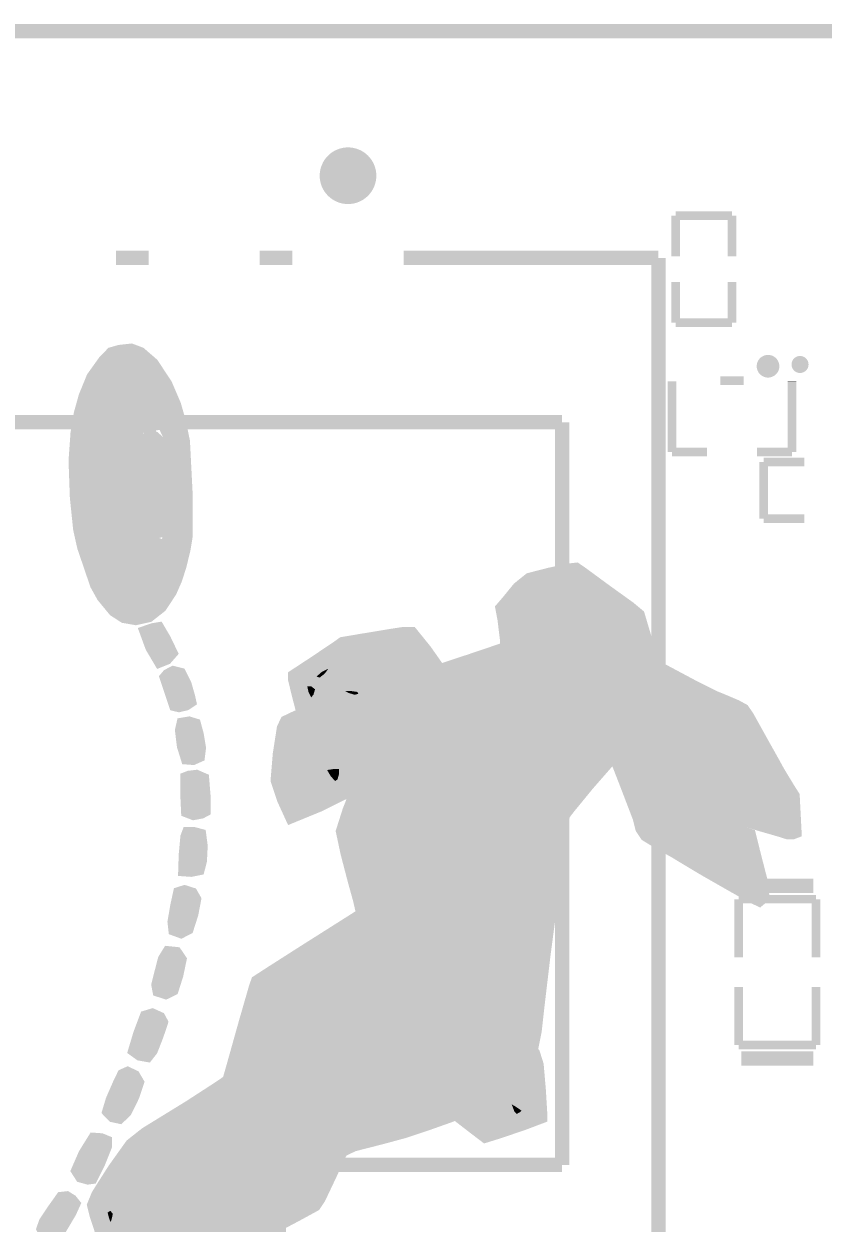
# Model space of a CAD drawing. Header units: millimetres. Extents: x -1.2 to 77.7, y -16.1 to 16.1.
# Drawn here: x 47 to 61.11, y -5.03 to 16.13 of the extents above; entities that cross this region are included whole.
import ezdxf

# ---------------------------------------------------------------- set-up
doc = ezdxf.new("R2010")
doc.units = ezdxf.units.MM
doc.header["$MEASUREMENT"] = 0
for name, color, linetype, true_color in [('Board-Outline-Layer', 7, 'Continuous', 0xff00ff), ('Bottom-Silkscreen-Layer', 7, 'Continuous', 0x66cc33), ('Document-Layer', 7, 'Continuous', 0xffffff), ('Top-Silkscreen-Layer', 7, 'Continuous', 0xffcc00)]:
    doc.layers.add(name, color=color, linetype=linetype, true_color=true_color)

msp = doc.modelspace()

# ---------------------------------------------------------------- hatches: boundary and pattern name
at = {"layer": 'Bottom-Silkscreen-Layer'}
for points in [[(49.848, 7.076), (49.812, 6.854), (49.739, 6.561), (49.668, 6.339), (49.573, 6.122), (49.401, 5.862), (49.193, 5.698), (48.972, 5.649), (48.773, 5.684), (48.604, 5.794), (48.403, 6.038), (48.288, 6.246), (48.195, 6.522), (48.065, 6.901), (47.994, 7.217), (47.936, 7.778), (47.913, 8.422), (47.947, 8.901), (48.004, 9.246), (48.089, 9.55), (48.225, 9.883), (48.429, 10.168), (48.558, 10.301), (48.691, 10.339), (48.89, 10.361), (49.043, 10.303), (49.257, 10.118), (49.493, 9.76), (49.646, 9.404), (49.73, 9.112), (49.803, 8.761), (49.849, 7.86)], [(49.506, 9.24), (49.368, 9.593), (49.167, 9.904), (48.991, 10.06), (48.826, 10.095), (48.649, 10.046), (48.502, 9.899), (48.387, 9.718), (48.279, 9.438), (48.193, 9.112), (48.134, 8.761), (48.101, 8.176), (48.135, 7.603), (48.192, 7.252), (48.266, 6.924), (48.375, 6.585), (48.462, 6.403), (48.49, 6.374), (48.532, 6.404), (48.573, 6.435), (48.487, 6.605), (48.357, 6.904), (48.278, 7.177), (48.213, 7.497), (48.183, 8.082), (48.215, 8.667), (48.276, 8.96), (48.347, 9.194), (48.469, 9.434), (48.613, 9.605), (48.755, 9.687), (48.887, 9.72), (49.022, 9.686), (49.208, 9.537), (49.432, 9.179), (49.565, 8.901), (49.566, 8.971)], [(49.292, 6.959), (49.112, 6.934), (48.941, 6.925), (48.802, 7), (48.677, 7.144), (48.575, 7.369), (48.501, 7.633), (48.476, 8.045), (48.521, 8.509), (48.634, 8.794), (48.795, 8.966), (48.887, 9.029), (49.081, 9.038), (49.274, 9.074), (49.193, 9.221), (49.045, 9.389), (48.918, 9.451), (48.774, 9.431), (48.618, 9.272), (48.489, 8.96), (48.395, 8.552), (48.358, 8.099), (48.395, 7.617), (48.491, 7.146), (48.615, 6.784), (48.758, 6.567), (48.89, 6.477), (49.01, 6.479), (49.15, 6.552), (49.296, 6.755), (49.368, 6.93)], [(48.912, 7.404), (48.841, 7.794), (48.809, 8.056), (48.84, 8.262), (48.912, 8.626), (48.939, 8.799), (48.868, 8.777), (48.771, 8.655), (48.706, 8.402), (48.695, 7.93), (48.753, 7.468), (48.854, 7.23), (48.964, 7.124), (49.029, 7.1), (48.996, 7.187)], [(49.483, 8.486), (49.434, 8.62), (49.379, 8.737), (49.288, 8.818), (49.226, 8.84), (49.179, 8.793), (49.086, 8.525), (49.042, 8.211), (49.044, 8.117), (49.073, 8.239), (49.143, 8.421), (49.234, 8.501), (49.327, 8.509), (49.416, 8.433), (49.498, 8.243), (49.533, 8.117), (49.52, 8.263)], [(49.496, 7.737), (49.425, 7.555), (49.327, 7.482), (49.231, 7.49), (49.149, 7.573), (49.074, 7.758), (49.044, 7.883), (49.042, 7.809), (49.065, 7.61), (49.137, 7.365), (49.228, 7.205), (49.341, 7.181), (49.411, 7.196), (49.459, 7.317), (49.517, 7.497), (49.528, 7.708), (49.53, 7.86)], [(49.583, 6.901), (49.475, 6.643), (49.291, 6.391), (49.09, 6.243), (48.922, 6.219), (48.786, 6.239), (48.692, 6.181), (48.652, 6.116), (48.688, 6.052), (48.817, 5.936), (48.989, 5.883), (49.142, 5.933), (49.281, 6.056), (49.426, 6.293), (49.553, 6.632), (49.61, 6.866), (49.621, 6.971)], [(60.563, 1.868), (60.484, 1.87), (60.373, 1.906), (60.064, 1.995), (59.779, 2.079), (59.733, 2.094), (59.752, 1.994), (59.869, 1.519), (60.012, 0.963), (60.032, 0.735), (59.977, 0.689), (59.843, 0.754), (59.504, 0.945), (58.999, 1.234), (58.501, 1.533), (58.172, 1.719), (57.995, 1.827), (57.918, 1.941), (57.869, 2.133), (57.656, 2.689), (57.467, 3.175), (57.427, 3.239), (57.304, 3.128), (56.953, 2.728), (56.611, 2.311), (56.513, 2.183), (56.486, 2.015), (56.437, 1.718), (56.367, 1.215), (56.285, 0.583), (56.17, -0.282), (56.062, -1.195), (56.014, -1.628), (55.965, -1.876), (55.939, -1.996), (55.986, -2.043), (56.048, -2.239), (56.086, -2.681), (56.109, -3.061), (56.11, -3.15), (56.057, -3.17), (55.816, -3.261), (55.388, -3.407), (55.147, -3.482), (54.953, -3.334), (54.693, -3.133), (54.628, -3.08), (54.506, -3.129), (54.078, -3.281), (53.702, -3.405), (53.303, -3.513), (52.813, -3.638), (52.608, -3.735), (52.563, -3.808), (52.401, -4.159), (52.203, -4.577), (52.12, -4.701), (51.811, -4.87), (51.309, -5.135), (50.936, -5.345), (50.678, -5.486), (50.202, -5.746), (49.697, -6.026), (49.244, -6.271), (48.91, -6.416), (48.822, -6.314), (48.711, -6.085), (48.638, -5.921), (48.604, -5.778), (48.588, -5.659), (48.709, -5.509), (48.808, -5.353), (48.652, -5.405), (48.486, -5.465), (48.422, -5.342), (48.357, -5.102), (48.284, -4.884), (48.241, -4.713), (48.311, -4.541), (48.382, -4.427), (48.604, -4.08), (48.904, -3.66), (49.157, -3.46), (49.451, -3.279), (49.932, -2.983), (50.46, -2.641), (50.624, -2.528), (50.698, -2.271), (50.918, -1.487), (51.097, -0.867), (51.13, -0.774), (51.371, -0.618), (51.952, -0.247), (52.469, 0.08), (52.818, 0.301), (52.99, 0.41), (52.979, 0.485), (52.932, 0.689), (52.844, 1.005), (52.713, 1.507), (52.633, 1.883), (52.75, 2.251), (52.916, 2.667), (52.958, 2.783), (52.838, 2.762), (52.726, 2.733), (52.685, 2.653), (52.645, 2.572), (52.205, 2.354), (51.727, 2.158), (51.595, 2.446), (51.48, 2.787), (51.518, 3.243), (51.589, 3.698), (51.641, 3.807), (51.811, 3.888), (51.94, 3.933), (51.937, 3.978), (51.861, 4.268), (51.788, 4.567), (51.788, 4.621), (52.122, 4.84), (52.545, 5.124), (52.633, 5.188), (52.968, 5.244), (53.444, 5.323), (53.683, 5.36), (53.839, 5.36), (54.077, 5.066), (54.301, 4.748), (54.345, 4.709), (54.423, 4.734), (54.888, 4.887), (55.405, 5.062), (55.534, 5.108), (55.529, 5.267), (55.486, 5.621), (55.45, 5.815), (55.545, 5.925), (55.74, 6.164), (55.935, 6.32), (56.286, 6.41), (56.642, 6.485), (56.741, 6.496), (56.85, 6.421), (57.257, 6.122), (57.677, 5.82), (57.835, 5.689), (57.972, 5.229), (58.074, 4.822), (58.237, 4.732), (58.778, 4.444), (59.171, 4.245), (59.333, 4.179), (59.562, 4.082), (59.687, 4.014), (59.768, 3.895), (60.014, 3.452), (60.22, 3.085), (60.305, 2.93), (60.479, 2.642), (60.568, 2.502), (60.584, 2.192), (60.6, 1.882)], [(56.456, 6.28), (56.278, 6.235), (56.093, 6.178), (56.161, 6.054), (56.27, 5.941), (56.38, 6.082), (56.461, 6.251)], [(57.303, 5.883), (56.959, 6.134), (56.717, 6.304), (56.665, 6.251), (56.536, 6.019), (56.459, 5.826), (56.922, 5.79), (57.396, 5.766), (57.425, 5.783)], [(56.015, 5.965), (55.923, 6.081), (55.828, 5.989), (55.756, 5.884), (55.809, 5.873), (55.975, 5.848), (56.086, 5.848)], [(55.963, 5.681), (55.751, 5.696), (55.663, 5.661), (55.69, 5.456), (55.727, 5.251), (55.821, 5.31), (55.995, 5.517), (56.086, 5.648)], [(57.649, 5.574), (57.184, 5.606), (56.523, 5.637), (56.309, 5.652), (56.194, 5.493), (55.988, 5.214), (55.898, 5.071), (56.033, 5.033), (56.35, 4.994), (56.703, 4.948), (57.143, 4.89), (57.552, 4.854), (57.69, 4.853), (57.678, 5.206)], [(49.503, 4.947), (49.404, 4.907), (49.265, 5.142), (49.173, 5.393), (49.28, 5.43), (49.364, 5.444), (49.472, 5.26), (49.58, 5.035)], [(53.267, 5.111), (52.947, 5.061), (52.825, 5.038), (52.929, 4.82), (53.033, 4.576), (53.047, 4.549), (53.108, 4.602), (53.275, 4.795), (53.483, 5.029), (53.57, 5.123), (53.519, 5.131)], [(52.758, 4.766), (52.668, 4.924), (52.571, 4.746), (52.5, 4.558), (52.69, 4.533), (52.869, 4.519), (52.852, 4.563)], [(53.622, 4.911), (53.362, 4.619), (53.147, 4.374), (53.16, 4.292), (53.293, 3.847), (53.431, 3.466), (53.499, 3.781), (53.597, 4.456), (53.654, 4.818), (53.665, 4.9), (53.667, 4.957)], [(54.052, 4.798), (53.891, 5.014), (53.86, 5.045), (53.821, 4.768), (53.761, 4.339), (53.714, 3.988), (53.681, 3.737), (53.691, 3.696), (53.897, 4.04), (54.133, 4.467), (54.182, 4.588)], [(49.849, 4.141), (49.734, 4.114), (49.68, 4.127), (49.603, 4.36), (49.525, 4.594), (49.553, 4.627), (49.64, 4.672), (49.744, 4.646), (49.834, 4.467), (49.895, 4.254), (49.911, 4.182)], [(52.259, 4.698), (52.164, 4.614), (52.22, 4.596), (52.308, 4.666), (52.361, 4.736), (52.368, 4.751)], [(56.175, 2.607), (56.109, 2.876), (56.016, 3.274), (55.924, 3.66), (55.815, 4.152), (55.695, 4.684), (55.639, 4.853), (55.378, 4.637), (54.571, 3.929), (53.837, 3.277), (53.667, 3.099), (53.99, 2.997), (54.489, 2.863), (54.829, 2.772), (55.452, 2.607), (56.004, 2.462), (56.166, 2.427), (56.235, 2.414), (56.222, 2.446)], [(55.192, 4.797), (54.697, 4.628), (54.353, 4.514), (54.269, 4.35), (54.059, 3.953), (53.881, 3.628), (53.836, 3.531), (54.137, 3.782), (54.583, 4.175), (54.912, 4.457), (55.223, 4.721), (55.351, 4.845)], [(57.09, 3.757), (56.485, 4.244), (55.975, 4.661), (55.851, 4.745), (55.943, 4.362), (56.062, 3.859), (56.242, 3.099), (56.405, 2.445), (56.496, 2.492), (56.941, 3.028), (57.307, 3.533)], [(57.507, 4.671), (56.861, 4.736), (56.266, 4.809), (56.08, 4.824), (56.356, 4.571), (56.895, 4.142), (57.257, 3.855), (57.404, 3.754), (57.451, 3.818), (57.506, 3.952), (57.585, 4.152), (57.68, 4.409), (57.723, 4.596), (57.719, 4.655)], [(58.39, 3.335), (58.192, 3.875), (58.099, 4.109), (58.016, 4.315), (57.953, 4.497), (57.922, 4.549), (57.837, 4.333), (57.751, 4.081), (57.662, 3.859), (57.589, 3.631), (57.713, 3.497), (58.17, 3.169), (58.516, 2.935), (58.529, 2.943)], [(52.075, 4.439), (52.001, 4.442), (52.023, 4.339), (52.07, 4.245), (52.111, 4.298), (52.138, 4.389)], [(52.454, 4.267), (52.336, 4.315), (52.28, 4.207), (52.239, 4.092), (52.404, 4.148), (52.563, 4.215)], [(52.762, 4.361), (52.669, 4.36), (52.727, 4.327), (52.835, 4.293), (52.9, 4.308), (52.886, 4.343)], [(59.921, 2.81), (59.468, 3.189), (58.881, 3.727), (58.359, 4.229), (58.2, 4.37), (58.28, 4.128), (58.482, 3.59), (58.686, 3.04), (58.796, 2.781), (59.08, 2.715), (59.667, 2.642), (60.073, 2.608), (60.15, 2.617)], [(59.967, 3.192), (59.709, 3.637), (59.565, 3.857), (59.398, 3.958), (58.851, 4.224), (58.406, 4.432), (58.448, 4.36), (58.822, 4.016), (59.421, 3.473), (59.891, 3.052), (60.109, 2.867), (60.152, 2.832), (60.135, 2.878)], [(52.741, 4.105), (52.536, 4.015), (52.264, 3.896), (52.189, 3.866), (52.2, 3.804), (52.246, 3.521), (52.29, 3.292), (52.383, 3.414), (52.469, 3.557), (52.514, 3.634), (52.635, 3.837), (52.73, 3.998), (52.751, 4.063)], [(53.011, 3.457), (52.961, 3.707), (52.922, 3.902), (52.804, 3.762), (52.658, 3.508), (52.53, 3.303), (52.444, 3.169), (52.559, 3.169), (52.853, 3.154), (53.033, 3.139), (53.033, 3.249)], [(50.069, 3.222), (49.979, 3.182), (49.889, 3.189), (49.825, 3.394), (49.792, 3.665), (49.815, 3.766), (49.911, 3.782), (50.002, 3.754), (50.046, 3.592), (50.086, 3.355)], [(52.048, 3.655), (52.016, 3.769), (51.919, 3.751), (51.835, 3.708), (51.951, 3.567), (52.068, 3.438), (52.068, 3.496)], [(53.242, 3.462), (53.172, 3.648), (53.186, 3.543), (53.213, 3.28), (53.227, 3.122), (53.283, 3.122), (53.34, 3.122), (53.326, 3.199)], [(51.93, 3.343), (51.754, 3.471), (51.719, 3.297), (51.68, 3.069), (51.664, 2.981), (51.767, 3.024), (51.981, 3.1), (52.093, 3.157)], [(52.457, 2.982), (52.351, 2.965), (52.413, 2.86), (52.491, 2.771), (52.535, 2.799), (52.563, 2.904), (52.563, 2.982)], [(58.717, 2.034), (58.318, 2.479), (57.934, 2.876), (57.673, 3.099), (57.732, 2.947), (57.941, 2.446), (58.106, 2.008), (58.175, 1.941), (58.832, 1.555), (59.434, 1.203), (59.229, 1.455)], [(59.64, 1.702), (59.505, 2.239), (59.234, 2.372), (58.816, 2.562), (58.45, 2.771), (58.08, 3.026), (57.93, 3.129), (58.177, 2.874), (58.988, 1.991), (59.661, 1.242), (59.773, 1.144)], [(50.122, 2.234), (49.995, 2.21), (49.899, 2.247), (49.885, 2.548), (49.885, 2.813), (49.922, 2.827), (50.039, 2.841), (50.143, 2.796), (50.167, 2.504), (50.167, 2.258)], [(51.993, 2.891), (51.805, 2.83), (51.67, 2.756), (51.729, 2.593), (51.799, 2.471), (51.928, 2.679), (52.046, 2.892)], [(52.227, 2.794), (52.194, 2.753), (52.11, 2.611), (52.05, 2.502), (52.214, 2.567), (52.37, 2.639), (52.308, 2.717)], [(53.294, 2.935), (53.203, 2.906), (53.091, 2.642), (52.913, 2.18), (52.821, 1.894), (52.94, 1.374), (53.067, 0.904), (53.088, 0.938), (53.15, 1.355), (53.278, 2.268), (53.359, 2.87), (53.361, 2.935)], [(55.839, 2.312), (55.334, 2.452), (54.853, 2.573), (54.618, 2.633), (54.09, 2.783), (53.594, 2.911), (53.529, 2.777), (53.445, 2.186), (53.364, 1.578), (53.281, 1.02), (53.22, 0.606), (53.461, 0.741), (54.078, 1.098), (54.853, 1.536), (55.358, 1.818), (55.777, 2.045), (56.059, 2.235)], [(60.073, 2.324), (59.886, 2.441), (59.627, 2.478), (59.468, 2.481), (59.652, 2.376), (59.984, 2.235), (60.155, 2.186), (60.169, 2.207)], [(56.289, 2.093), (56.001, 1.95), (55.699, 1.789), (55.417, 1.635), (54.853, 1.325), (54.465, 1.104), (54.277, 0.998), (53.843, 0.752), (53.386, 0.483), (53.257, 0.402), (53.644, 0.213), (54.955, -0.427), (55.898, -0.868), (55.932, -0.686), (55.969, -0.376), (56.038, 0.115), (56.132, 0.841), (56.206, 1.426), (56.263, 1.812), (56.295, 2.04)], [(50.103, 1.368), (50.068, 1.232), (49.946, 1.208), (49.85, 1.215), (49.858, 1.47), (49.887, 1.781), (49.907, 1.835), (49.986, 1.835), (50.092, 1.807), (50.116, 1.626)], [(49.952, 0.431), (49.872, 0.18), (49.77, 0.127), (49.674, 0.162), (49.66, 0.285), (49.708, 0.565), (49.755, 0.781), (49.834, 0.806), (49.95, 0.769), (50, 0.681)], [(52.862, 0.105), (52.592, -0.066), (51.922, -0.497), (51.404, -0.837), (51.361, -0.867), (51.738, -1.625), (52.125, -2.392), (52.159, -2.325), (52.258, -2.002), (52.446, -1.417), (52.704, -0.622), (52.893, -0.048), (52.937, 0.112), (52.939, 0.155)], [(54.634, -1.895), (54.24, -1.333), (53.725, -0.612), (53.284, 0.012), (53.155, 0.174), (53.012, -0.253), (52.734, -1.136), (52.488, -1.885), (52.351, -2.318), (52.292, -2.502), (52.274, -2.546), (52.366, -2.53), (52.645, -2.493), (53.185, -2.434), (53.808, -2.363), (54.277, -2.305), (54.63, -2.27), (54.812, -2.247), (54.841, -2.217)], [(55.569, -0.924), (54.653, -0.473), (53.772, -0.051), (53.517, 0.073), (53.458, 0.084), (53.556, -0.065), (54.096, -0.825), (54.767, -1.777), (55.017, -2.119), (55.049, -2.145), (55.187, -1.962), (55.424, -1.639), (55.663, -1.3), (55.799, -1.07)], [(49.687, -0.645), (49.607, -0.897), (49.5, -0.949), (49.392, -0.914), (49.375, -0.826), (49.426, -0.622), (49.488, -0.382), (49.557, -0.27), (49.674, -0.282), (49.742, -0.382)], [(51.246, -1.09), (51.224, -1.095), (51.081, -1.593), (50.882, -2.281), (50.838, -2.491), (51.219, -2.52), (51.794, -2.538), (51.999, -2.54), (51.634, -1.815)], [(49.388, -1.569), (49.317, -1.768), (49.237, -1.97), (49.169, -2.057), (49.052, -2.036), (48.969, -1.976), (49.055, -1.69), (49.164, -1.4), (49.264, -1.37), (49.379, -1.422), (49.414, -1.487)], [(55.831, -1.383), (55.691, -1.581), (55.418, -1.954), (55.273, -2.159), (55.337, -2.145), (55.574, -2.07), (55.756, -2.017), (55.778, -1.899), (55.822, -1.639), (55.848, -1.43)], [(55.563, -2.268), (55.353, -2.322), (55.195, -2.36), (55.264, -2.447), (55.371, -2.565), (55.409, -2.597), (55.429, -2.563), (55.532, -2.412), (55.616, -2.274)], [(55.878, -2.33), (55.861, -2.248), (55.713, -2.467), (55.585, -2.705), (55.737, -2.796), (55.899, -2.868), (55.911, -2.64)], [(48.914, -2.777), (48.781, -3.046), (48.678, -3.145), (48.579, -3.124), (48.51, -3.052), (48.567, -2.862), (48.687, -2.587), (48.763, -2.429), (48.828, -2.4), (48.931, -2.448), (48.99, -2.548)], [(54.741, -2.447), (54.477, -2.47), (53.855, -2.541), (53.232, -2.613), (52.986, -2.651), (52.927, -2.665), (53.009, -2.681), (53.514, -2.772), (54.125, -2.88), (54.424, -2.914), (54.535, -2.915), (54.638, -2.757), (54.778, -2.54), (54.816, -2.464)], [(55.152, -2.57), (55.039, -2.488), (54.928, -2.633), (54.853, -2.77), (55.052, -2.738), (55.24, -2.682)], [(51.253, -3.339), (50.887, -2.933), (50.704, -2.728), (50.495, -2.868), (50.275, -3.008), (50.081, -3.121), (49.635, -3.396), (49.373, -3.558), (49.447, -3.574), (50.478, -3.576), (51.435, -3.552)], [(51.923, -2.718), (51.39, -2.693), (50.91, -2.68), (50.956, -2.733), (51.177, -2.985), (51.482, -3.32), (51.613, -3.456), (51.705, -3.285), (51.886, -2.939), (51.976, -2.746)], [(52.372, -3.347), (52.248, -3.055), (52.148, -2.859), (51.916, -3.275), (51.703, -3.69), (51.628, -3.737), (51.553, -3.791), (51.723, -3.753), (52.034, -3.665), (52.281, -3.594), (52.418, -3.557), (52.432, -3.494)], [(53.397, -2.937), (52.715, -2.821), (52.472, -2.776), (52.327, -2.763), (52.413, -3.014), (52.569, -3.367), (52.62, -3.48), (52.691, -3.47), (53.103, -3.372), (53.573, -3.242), (53.866, -3.15), (54.066, -3.086), (54.031, -3.052)], [(55.018, -2.927), (54.819, -3.004), (54.927, -3.102), (55.075, -3.213), (55.116, -3.243), (55.187, -3.061), (55.239, -2.872)], [(55.654, -2.957), (55.609, -2.933), (55.627, -2.976), (55.657, -3.061), (55.697, -3.102), (55.753, -3.073), (55.782, -3.044), (55.74, -3.013)], [(55.453, -3.067), (55.408, -2.973), (55.348, -3.108), (55.287, -3.255), (55.352, -3.251), (55.458, -3.215), (55.498, -3.177)], [(48.306, -3.967), (48.182, -4.213), (48.131, -4.22), (48.019, -4.189), (47.961, -4.099), (48.084, -3.817), (48.244, -3.561), (48.356, -3.569), (48.429, -3.599), (48.429, -3.66)], [(50.232, -3.766), (49.161, -3.796), (49.084, -3.809), (49.099, -3.848), (49.196, -4.178), (49.327, -4.64), (49.402, -4.81), (49.51, -4.766), (49.979, -4.506), (50.578, -4.173), (51.007, -3.916), (51.224, -3.762)], [(52.346, -3.761), (52.105, -3.831), (51.776, -3.92), (51.494, -4.003), (51.371, -4.048), (51.57, -4.19), (51.889, -4.393), (52.019, -4.459), (52.084, -4.371), (52.234, -4.096), (52.377, -3.839), (52.42, -3.753)], [(48.725, -4.225), (48.651, -4.336), (48.541, -4.523), (48.495, -4.599), (48.55, -4.62), (48.629, -4.619), (48.691, -4.464), (48.732, -4.277)], [(49.058, -4.272), (48.991, -4.053), (48.946, -4.17), (48.885, -4.443), (48.852, -4.632), (48.852, -4.684), (48.998, -4.736), (49.173, -4.787), (49.154, -4.628)], [(51.461, -4.334), (51.105, -4.131), (50.898, -4.211), (50.59, -4.377), (50.367, -4.505), (50.172, -4.619), (50.031, -4.694), (49.967, -4.73), (49.92, -4.767), (50.038, -4.752), (50.32, -4.716), (50.754, -4.671), (51.294, -4.622), (51.664, -4.586), (51.764, -4.555)], [(47.799, -4.833), (47.635, -5.108), (47.487, -5.254), (47.394, -5.23), (47.348, -5.128), (47.386, -5.019), (47.529, -4.805), (47.674, -4.602), (47.748, -4.594), (47.824, -4.641), (47.864, -4.691)], [(48.523, -4.81), (48.476, -4.843), (48.502, -4.943), (48.528, -5.009), (48.547, -4.962), (48.568, -4.862)], [(50.932, -4.833), (49.981, -4.939), (49.455, -5.019), (49.485, -5.248), (49.587, -5.635), (49.655, -5.816), (49.845, -5.731), (50.414, -5.419), (51.071, -5.054), (51.441, -4.857), (51.552, -4.798), (51.466, -4.791)]]:
    msp.add_hatch(color=256, dxfattribs=at).paths.add_polyline_path(points)

# ---------------------------------------------------------------- linework, layer by layer
at = {"layer": 'Board-Outline-Layer', "const_width": 0.254}
msp.add_lwpolyline([(62, 15.999), (7, 16)], dxfattribs=at)
at = {"layer": 'Bottom-Silkscreen-Layer', "const_width": 0.254}
for points in [[(49.848, 7.076), (49.812, 6.854), (49.739, 6.561), (49.668, 6.339), (49.573, 6.122), (49.401, 5.862), (49.193, 5.698), (48.972, 5.649), (48.773, 5.684), (48.604, 5.794), (48.403, 6.038), (48.288, 6.246), (48.195, 6.522), (48.065, 6.901), (47.994, 7.217), (47.936, 7.778), (47.913, 8.422), (47.947, 8.901), (48.004, 9.246), (48.089, 9.55), (48.225, 9.883), (48.429, 10.168), (48.558, 10.301), (48.691, 10.339), (48.89, 10.361), (49.043, 10.303), (49.257, 10.118), (49.493, 9.76), (49.646, 9.404), (49.73, 9.112), (49.803, 8.761), (49.849, 7.86)], [(49.506, 9.24), (49.368, 9.593), (49.167, 9.904), (48.991, 10.06), (48.826, 10.095), (48.649, 10.046), (48.502, 9.899), (48.387, 9.718), (48.279, 9.438), (48.193, 9.112), (48.134, 8.761), (48.101, 8.176), (48.135, 7.603), (48.192, 7.252), (48.266, 6.924), (48.375, 6.585), (48.462, 6.403), (48.49, 6.374), (48.532, 6.404), (48.573, 6.435), (48.487, 6.605), (48.357, 6.904), (48.278, 7.177), (48.213, 7.497), (48.183, 8.082), (48.215, 8.667), (48.276, 8.96), (48.347, 9.194), (48.469, 9.434), (48.613, 9.605), (48.755, 9.687), (48.887, 9.72), (49.022, 9.686), (49.208, 9.537), (49.432, 9.179), (49.565, 8.901), (49.566, 8.971)], [(49.292, 6.959), (49.112, 6.934), (48.941, 6.925), (48.802, 7), (48.677, 7.144), (48.575, 7.369), (48.501, 7.633), (48.476, 8.045), (48.521, 8.509), (48.634, 8.794), (48.795, 8.966), (48.887, 9.029), (49.081, 9.038), (49.274, 9.074), (49.193, 9.221), (49.045, 9.389), (48.918, 9.451), (48.774, 9.431), (48.618, 9.272), (48.489, 8.96), (48.395, 8.552), (48.358, 8.099), (48.395, 7.617), (48.491, 7.146), (48.615, 6.784), (48.758, 6.567), (48.89, 6.477), (49.01, 6.479), (49.15, 6.552), (49.296, 6.755), (49.368, 6.93)], [(49.483, 8.486), (49.434, 8.62), (49.379, 8.737), (49.288, 8.818), (49.226, 8.84), (49.179, 8.793), (49.086, 8.525), (49.042, 8.211), (49.044, 8.117), (49.073, 8.239), (49.143, 8.421), (49.234, 8.501), (49.327, 8.509), (49.416, 8.433), (49.498, 8.243), (49.533, 8.117), (49.52, 8.263)], [(48.912, 7.404), (48.841, 7.794), (48.809, 8.056), (48.84, 8.262), (48.912, 8.626), (48.939, 8.799), (48.868, 8.777), (48.771, 8.655), (48.706, 8.402), (48.695, 7.93), (48.753, 7.468), (48.854, 7.23), (48.964, 7.124), (49.029, 7.1), (48.996, 7.187)], [(49.496, 7.737), (49.425, 7.555), (49.327, 7.482), (49.231, 7.49), (49.149, 7.573), (49.074, 7.758), (49.044, 7.883), (49.042, 7.809), (49.065, 7.61), (49.137, 7.365), (49.228, 7.205), (49.341, 7.181), (49.411, 7.196), (49.459, 7.317), (49.517, 7.497), (49.528, 7.708), (49.53, 7.86)], [(49.583, 6.901), (49.475, 6.643), (49.291, 6.391), (49.09, 6.243), (48.922, 6.219), (48.786, 6.239), (48.692, 6.181), (48.652, 6.116), (48.688, 6.052), (48.817, 5.936), (48.989, 5.883), (49.142, 5.933), (49.281, 6.056), (49.426, 6.293), (49.553, 6.632), (49.61, 6.866), (49.621, 6.971)], [(56.456, 6.28), (56.278, 6.235), (56.093, 6.178), (56.161, 6.054), (56.27, 5.941), (56.38, 6.082), (56.461, 6.251)], [(57.303, 5.883), (56.959, 6.134), (56.717, 6.304), (56.665, 6.251), (56.536, 6.019), (56.459, 5.826), (56.922, 5.79), (57.396, 5.766), (57.425, 5.783)], [(56.015, 5.965), (55.923, 6.081), (55.828, 5.989), (55.756, 5.884), (55.809, 5.873), (55.975, 5.848), (56.086, 5.848)], [(55.963, 5.681), (55.751, 5.696), (55.663, 5.661), (55.69, 5.456), (55.727, 5.251), (55.821, 5.31), (55.995, 5.517), (56.086, 5.648)], [(57.649, 5.574), (57.184, 5.606), (56.523, 5.637), (56.309, 5.652), (56.194, 5.493), (55.988, 5.214), (55.898, 5.071), (56.033, 5.033), (56.35, 4.994), (56.703, 4.948), (57.143, 4.89), (57.552, 4.854), (57.69, 4.853), (57.678, 5.206)], [(49.503, 4.947), (49.404, 4.907), (49.265, 5.142), (49.173, 5.393), (49.28, 5.43), (49.364, 5.444), (49.472, 5.26), (49.58, 5.035)], [(54.052, 4.798), (53.891, 5.014), (53.86, 5.045), (53.821, 4.768), (53.761, 4.339), (53.714, 3.988), (53.681, 3.737), (53.691, 3.696), (53.897, 4.04), (54.133, 4.467), (54.182, 4.588)], [(52.758, 4.766), (52.668, 4.924), (52.571, 4.746), (52.5, 4.558), (52.69, 4.533), (52.869, 4.519), (52.852, 4.563)], [(53.267, 5.111), (52.947, 5.061), (52.825, 5.038), (52.929, 4.82), (53.033, 4.576), (53.047, 4.549), (53.108, 4.602), (53.275, 4.795), (53.483, 5.029), (53.57, 5.123), (53.519, 5.131)], [(53.622, 4.911), (53.362, 4.619), (53.147, 4.374), (53.16, 4.292), (53.293, 3.847), (53.431, 3.466), (53.499, 3.781), (53.597, 4.456), (53.654, 4.818), (53.665, 4.9), (53.667, 4.957)], [(55.192, 4.797), (54.697, 4.628), (54.353, 4.514), (54.269, 4.35), (54.059, 3.953), (53.881, 3.628), (53.836, 3.531), (54.137, 3.782), (54.583, 4.175), (54.912, 4.457), (55.223, 4.721), (55.351, 4.845)], [(52.259, 4.698), (52.164, 4.614), (52.22, 4.596), (52.308, 4.666), (52.361, 4.736), (52.368, 4.751)], [(56.175, 2.607), (56.109, 2.876), (56.016, 3.274), (55.924, 3.66), (55.815, 4.152), (55.695, 4.684), (55.639, 4.853), (55.378, 4.637), (54.571, 3.929), (53.837, 3.277), (53.667, 3.099), (53.99, 2.997), (54.489, 2.863), (54.829, 2.772), (55.452, 2.607), (56.004, 2.462), (56.166, 2.427), (56.235, 2.414), (56.222, 2.446)], [(57.09, 3.757), (56.485, 4.244), (55.975, 4.661), (55.851, 4.745), (55.943, 4.362), (56.062, 3.859), (56.242, 3.099), (56.405, 2.445), (56.496, 2.492), (56.941, 3.028), (57.307, 3.533)], [(57.507, 4.671), (56.861, 4.736), (56.266, 4.809), (56.08, 4.824), (56.356, 4.571), (56.895, 4.142), (57.257, 3.855), (57.404, 3.754), (57.451, 3.818), (57.506, 3.952), (57.585, 4.152), (57.68, 4.409), (57.723, 4.596), (57.719, 4.655)], [(49.849, 4.141), (49.734, 4.114), (49.68, 4.127), (49.603, 4.36), (49.525, 4.594), (49.553, 4.627), (49.64, 4.672), (49.744, 4.646), (49.834, 4.467), (49.895, 4.254), (49.911, 4.182)], [(53.242, 3.462), (53.172, 3.648), (53.186, 3.543), (53.213, 3.28), (53.227, 3.122), (53.283, 3.122), (53.34, 3.122), (53.326, 3.199)], [(58.39, 3.335), (58.192, 3.875), (58.099, 4.109), (58.016, 4.315), (57.953, 4.497), (57.922, 4.549), (57.837, 4.333), (57.751, 4.081), (57.662, 3.859), (57.589, 3.631), (57.713, 3.497), (58.17, 3.169), (58.516, 2.935), (58.529, 2.943)], [(59.921, 2.81), (59.468, 3.189), (58.881, 3.727), (58.359, 4.229), (58.2, 4.37), (58.28, 4.128), (58.482, 3.59), (58.686, 3.04), (58.796, 2.781), (59.08, 2.715), (59.667, 2.642), (60.073, 2.608), (60.15, 2.617)], [(59.967, 3.192), (59.709, 3.637), (59.565, 3.857), (59.398, 3.958), (58.851, 4.224), (58.406, 4.432), (58.448, 4.36), (58.822, 4.016), (59.421, 3.473), (59.891, 3.052), (60.109, 2.867), (60.152, 2.832), (60.135, 2.878)], [(52.075, 4.439), (52.001, 4.442), (52.023, 4.339), (52.07, 4.245), (52.111, 4.298), (52.138, 4.389)], [(52.454, 4.267), (52.336, 4.315), (52.28, 4.207), (52.239, 4.092), (52.404, 4.148), (52.563, 4.215)], [(52.762, 4.361), (52.669, 4.36), (52.727, 4.327), (52.835, 4.293), (52.9, 4.308), (52.886, 4.343)], [(52.741, 4.105), (52.536, 4.015), (52.264, 3.896), (52.189, 3.866), (52.2, 3.804), (52.246, 3.521), (52.29, 3.292), (52.383, 3.414), (52.469, 3.557), (52.514, 3.634), (52.635, 3.837), (52.73, 3.998), (52.751, 4.063)], [(53.011, 3.457), (52.961, 3.707), (52.922, 3.902), (52.804, 3.762), (52.658, 3.508), (52.53, 3.303), (52.444, 3.169), (52.559, 3.169), (52.853, 3.154), (53.033, 3.139), (53.033, 3.249)], [(50.069, 3.222), (49.979, 3.182), (49.889, 3.189), (49.825, 3.394), (49.792, 3.665), (49.815, 3.766), (49.911, 3.782), (50.002, 3.754), (50.046, 3.592), (50.086, 3.355)], [(52.048, 3.655), (52.016, 3.769), (51.919, 3.751), (51.835, 3.708), (51.951, 3.567), (52.068, 3.438), (52.068, 3.496)], [(59.64, 1.702), (59.505, 2.239), (59.234, 2.372), (58.816, 2.562), (58.45, 2.771), (58.08, 3.026), (57.93, 3.129), (58.177, 2.874), (58.988, 1.991), (59.661, 1.242), (59.773, 1.144)], [(51.93, 3.343), (51.754, 3.471), (51.719, 3.297), (51.68, 3.069), (51.664, 2.981), (51.767, 3.024), (51.981, 3.1), (52.093, 3.157)], [(58.717, 2.034), (58.318, 2.479), (57.934, 2.876), (57.673, 3.099), (57.732, 2.947), (57.941, 2.446), (58.106, 2.008), (58.175, 1.941), (58.832, 1.555), (59.434, 1.203), (59.229, 1.455)], [(50.122, 2.234), (49.995, 2.21), (49.899, 2.247), (49.885, 2.548), (49.885, 2.813), (49.922, 2.827), (50.039, 2.841), (50.143, 2.796), (50.167, 2.504), (50.167, 2.258)], [(51.993, 2.891), (51.805, 2.83), (51.67, 2.756), (51.729, 2.593), (51.799, 2.471), (51.928, 2.679), (52.046, 2.892)], [(52.227, 2.794), (52.194, 2.753), (52.11, 2.611), (52.05, 2.502), (52.214, 2.567), (52.37, 2.639), (52.308, 2.717)], [(52.457, 2.982), (52.351, 2.965), (52.413, 2.86), (52.491, 2.771), (52.535, 2.799), (52.563, 2.904), (52.563, 2.982)], [(53.294, 2.935), (53.203, 2.906), (53.091, 2.642), (52.913, 2.18), (52.821, 1.894), (52.94, 1.374), (53.067, 0.904), (53.088, 0.938), (53.15, 1.355), (53.278, 2.268), (53.359, 2.87), (53.361, 2.935)], [(55.839, 2.312), (55.334, 2.452), (54.853, 2.573), (54.618, 2.633), (54.09, 2.783), (53.594, 2.911), (53.529, 2.777), (53.445, 2.186), (53.364, 1.578), (53.281, 1.02), (53.22, 0.606), (53.461, 0.741), (54.078, 1.098), (54.853, 1.536), (55.358, 1.818), (55.777, 2.045), (56.059, 2.235)], [(60.073, 2.324), (59.886, 2.441), (59.627, 2.478), (59.468, 2.481), (59.652, 2.376), (59.984, 2.235), (60.155, 2.186), (60.169, 2.207)], [(56.289, 2.093), (56.001, 1.95), (55.699, 1.789), (55.417, 1.635), (54.853, 1.325), (54.465, 1.104), (54.277, 0.998), (53.843, 0.752), (53.386, 0.483), (53.257, 0.402), (53.644, 0.213), (54.955, -0.427), (55.898, -0.868), (55.932, -0.686), (55.969, -0.376), (56.038, 0.115), (56.132, 0.841), (56.206, 1.426), (56.263, 1.812), (56.295, 2.04)], [(50.103, 1.368), (50.068, 1.232), (49.946, 1.208), (49.85, 1.215), (49.858, 1.47), (49.887, 1.781), (49.907, 1.835), (49.986, 1.835), (50.092, 1.807), (50.116, 1.626)], [(49.952, 0.431), (49.872, 0.18), (49.77, 0.127), (49.674, 0.162), (49.66, 0.285), (49.708, 0.565), (49.755, 0.781), (49.834, 0.806), (49.95, 0.769), (50, 0.681)], [(54.634, -1.895), (54.24, -1.333), (53.725, -0.612), (53.284, 0.012), (53.155, 0.174), (53.012, -0.253), (52.734, -1.136), (52.488, -1.885), (52.351, -2.318), (52.292, -2.502), (52.274, -2.546), (52.366, -2.53), (52.645, -2.493), (53.185, -2.434), (53.808, -2.363), (54.277, -2.305), (54.63, -2.27), (54.812, -2.247), (54.841, -2.217)], [(52.862, 0.105), (52.592, -0.066), (51.922, -0.497), (51.404, -0.837), (51.361, -0.867), (51.738, -1.625), (52.125, -2.392), (52.159, -2.325), (52.258, -2.002), (52.446, -1.417), (52.704, -0.622), (52.893, -0.048), (52.937, 0.112), (52.939, 0.155)], [(55.569, -0.924), (54.653, -0.473), (53.772, -0.051), (53.517, 0.073), (53.458, 0.084), (53.556, -0.065), (54.096, -0.825), (54.767, -1.777), (55.017, -2.119), (55.049, -2.145), (55.187, -1.962), (55.424, -1.639), (55.663, -1.3), (55.799, -1.07)], [(49.687, -0.645), (49.607, -0.897), (49.5, -0.949), (49.392, -0.914), (49.375, -0.826), (49.426, -0.622), (49.488, -0.382), (49.557, -0.27), (49.674, -0.282), (49.742, -0.382)], [(51.246, -1.09), (51.224, -1.095), (51.081, -1.593), (50.882, -2.281), (50.838, -2.491), (51.219, -2.52), (51.794, -2.538), (51.999, -2.54), (51.634, -1.815)], [(49.388, -1.569), (49.317, -1.768), (49.237, -1.97), (49.169, -2.057), (49.052, -2.036), (48.969, -1.976), (49.055, -1.69), (49.164, -1.4), (49.264, -1.37), (49.379, -1.422), (49.414, -1.487)], [(55.831, -1.383), (55.691, -1.581), (55.418, -1.954), (55.273, -2.159), (55.337, -2.145), (55.574, -2.07), (55.756, -2.017), (55.778, -1.899), (55.822, -1.639), (55.848, -1.43)], [(55.878, -2.33), (55.861, -2.248), (55.713, -2.467), (55.585, -2.705), (55.737, -2.796), (55.899, -2.868), (55.911, -2.64)], [(48.914, -2.777), (48.781, -3.046), (48.678, -3.145), (48.579, -3.124), (48.51, -3.052), (48.567, -2.862), (48.687, -2.587), (48.763, -2.429), (48.828, -2.4), (48.931, -2.448), (48.99, -2.548)], [(54.741, -2.447), (54.477, -2.47), (53.855, -2.541), (53.232, -2.613), (52.986, -2.651), (52.927, -2.665), (53.009, -2.681), (53.514, -2.772), (54.125, -2.88), (54.424, -2.914), (54.535, -2.915), (54.638, -2.757), (54.778, -2.54), (54.816, -2.464)], [(55.152, -2.57), (55.039, -2.488), (54.928, -2.633), (54.853, -2.77), (55.052, -2.738), (55.24, -2.682)], [(55.563, -2.268), (55.353, -2.322), (55.195, -2.36), (55.264, -2.447), (55.371, -2.565), (55.409, -2.597), (55.429, -2.563), (55.532, -2.412), (55.616, -2.274)], [(51.253, -3.339), (50.887, -2.933), (50.704, -2.728), (50.495, -2.868), (50.275, -3.008), (50.081, -3.121), (49.635, -3.396), (49.373, -3.558), (49.447, -3.574), (50.478, -3.576), (51.435, -3.552)], [(51.923, -2.718), (51.39, -2.693), (50.91, -2.68), (50.956, -2.733), (51.177, -2.985), (51.482, -3.32), (51.613, -3.456), (51.705, -3.285), (51.886, -2.939), (51.976, -2.746)], [(52.372, -3.347), (52.248, -3.055), (52.148, -2.859), (51.916, -3.275), (51.703, -3.69), (51.628, -3.737), (51.553, -3.791), (51.723, -3.753), (52.034, -3.665), (52.281, -3.594), (52.418, -3.557), (52.432, -3.494)], [(53.397, -2.937), (52.715, -2.821), (52.472, -2.776), (52.327, -2.763), (52.413, -3.014), (52.569, -3.367), (52.62, -3.48), (52.691, -3.47), (53.103, -3.372), (53.573, -3.242), (53.866, -3.15), (54.066, -3.086), (54.031, -3.052)], [(55.018, -2.927), (54.819, -3.004), (54.927, -3.102), (55.075, -3.213), (55.116, -3.243), (55.187, -3.061), (55.239, -2.872)], [(55.453, -3.067), (55.408, -2.973), (55.348, -3.108), (55.287, -3.255), (55.352, -3.251), (55.458, -3.215), (55.498, -3.177)], [(55.654, -2.957), (55.609, -2.933), (55.627, -2.976), (55.657, -3.061), (55.697, -3.102), (55.753, -3.073), (55.782, -3.044), (55.74, -3.013)], [(48.306, -3.967), (48.182, -4.213), (48.131, -4.22), (48.019, -4.189), (47.961, -4.099), (48.084, -3.817), (48.244, -3.561), (48.356, -3.569), (48.429, -3.599), (48.429, -3.66)], [(49.058, -4.272), (48.991, -4.053), (48.946, -4.17), (48.885, -4.443), (48.852, -4.632), (48.852, -4.684), (48.998, -4.736), (49.173, -4.787), (49.154, -4.628)], [(50.232, -3.766), (49.161, -3.796), (49.084, -3.809), (49.099, -3.848), (49.196, -4.178), (49.327, -4.64), (49.402, -4.81), (49.51, -4.766), (49.979, -4.506), (50.578, -4.173), (51.007, -3.916), (51.224, -3.762)], [(52.346, -3.761), (52.105, -3.831), (51.776, -3.92), (51.494, -4.003), (51.371, -4.048), (51.57, -4.19), (51.889, -4.393), (52.019, -4.459), (52.084, -4.371), (52.234, -4.096), (52.377, -3.839), (52.42, -3.753)], [(48.725, -4.225), (48.651, -4.336), (48.541, -4.523), (48.495, -4.599), (48.55, -4.62), (48.629, -4.619), (48.691, -4.464), (48.732, -4.277)], [(51.461, -4.334), (51.105, -4.131), (50.898, -4.211), (50.59, -4.377), (50.367, -4.505), (50.172, -4.619), (50.031, -4.694), (49.967, -4.73), (49.92, -4.767), (50.038, -4.752), (50.32, -4.716), (50.754, -4.671), (51.294, -4.622), (51.664, -4.586), (51.764, -4.555)], [(47.799, -4.833), (47.635, -5.108), (47.487, -5.254), (47.394, -5.23), (47.348, -5.128), (47.386, -5.019), (47.529, -4.805), (47.674, -4.602), (47.748, -4.594), (47.824, -4.641), (47.864, -4.691)], [(48.523, -4.81), (48.476, -4.843), (48.502, -4.943), (48.528, -5.009), (48.547, -4.962), (48.568, -4.862)], [(49.383, -5.535), (49.304, -5.289), (49.288, -5.36), (49.23, -5.598), (49.188, -5.765), (49.289, -5.791), (49.426, -5.816), (49.462, -5.798)], [(50.932, -4.833), (49.981, -4.939), (49.455, -5.019), (49.485, -5.248), (49.587, -5.635), (49.655, -5.816), (49.845, -5.731), (50.414, -5.419), (51.071, -5.054), (51.441, -4.857), (51.552, -4.798), (51.466, -4.791)], [(48.781, -5.044), (48.711, -5.044), (48.711, -5.09), (48.752, -5.121), (48.822, -5.084), (48.852, -5.053)]]:
    msp.add_lwpolyline(points, close=True, dxfattribs=at)
msp.add_lwpolyline([(48.422, -5.342), (48.357, -5.102), (48.284, -4.884), (48.241, -4.713), (48.311, -4.541), (48.382, -4.427), (48.604, -4.08), (48.904, -3.66), (49.157, -3.46), (49.451, -3.279), (49.932, -2.983), (50.46, -2.641), (50.624, -2.528), (50.698, -2.271), (50.918, -1.487), (51.097, -0.867), (51.13, -0.774), (51.371, -0.618), (51.952, -0.247), (52.469, 0.08), (52.818, 0.301), (52.99, 0.41), (52.979, 0.485), (52.932, 0.689), (52.844, 1.005), (52.713, 1.507), (52.633, 1.883), (52.75, 2.251), (52.916, 2.667), (52.958, 2.783), (52.838, 2.762), (52.726, 2.733), (52.685, 2.653), (52.645, 2.572), (52.205, 2.354), (51.727, 2.158), (51.595, 2.446), (51.48, 2.787), (51.518, 3.243), (51.589, 3.698), (51.641, 3.807), (51.811, 3.888), (51.94, 3.933), (51.937, 3.978), (51.861, 4.268), (51.788, 4.567), (51.788, 4.621), (52.122, 4.84), (52.545, 5.124), (52.633, 5.188), (52.968, 5.244), (53.444, 5.323), (53.683, 5.36), (53.839, 5.36), (54.077, 5.066), (54.301, 4.748), (54.345, 4.709), (54.423, 4.734), (54.888, 4.887), (55.405, 5.062), (55.534, 5.108), (55.529, 5.267), (55.486, 5.621), (55.45, 5.815), (55.545, 5.925), (55.74, 6.164), (55.935, 6.32), (56.286, 6.41), (56.642, 6.485), (56.741, 6.496), (56.85, 6.421), (57.257, 6.122), (57.677, 5.82), (57.835, 5.689), (57.972, 5.229), (58.074, 4.822), (58.237, 4.732), (58.778, 4.444), (59.171, 4.245), (59.333, 4.179), (59.562, 4.082), (59.687, 4.014), (59.768, 3.895), (60.014, 3.452), (60.22, 3.085), (60.305, 2.93), (60.479, 2.642), (60.568, 2.502), (60.584, 2.192), (60.6, 1.882), (60.563, 1.868), (60.484, 1.87), (60.373, 1.906), (60.064, 1.995), (59.779, 2.079), (59.733, 2.094), (59.752, 1.994), (59.869, 1.519), (60.012, 0.963), (60.032, 0.735), (59.977, 0.689), (59.843, 0.754), (59.504, 0.945), (58.999, 1.234), (58.501, 1.533), (58.172, 1.719), (57.995, 1.827), (57.918, 1.941), (57.869, 2.133), (57.656, 2.689), (57.467, 3.175), (57.427, 3.239), (57.304, 3.128), (56.953, 2.728), (56.611, 2.311), (56.513, 2.183), (56.486, 2.015), (56.437, 1.718), (56.367, 1.215), (56.285, 0.583), (56.17, -0.282), (56.062, -1.195), (56.014, -1.628), (55.965, -1.876), (55.939, -1.996), (55.986, -2.043), (56.048, -2.239), (56.086, -2.681), (56.109, -3.061), (56.11, -3.15), (56.057, -3.17), (55.816, -3.261), (55.388, -3.407), (55.147, -3.482), (54.953, -3.334), (54.693, -3.133), (54.628, -3.08), (54.506, -3.129), (54.078, -3.281), (53.702, -3.405), (53.303, -3.513), (52.813, -3.638), (52.608, -3.735), (52.563, -3.808), (52.401, -4.159), (52.203, -4.577), (52.12, -4.701), (51.811, -4.87), (51.309, -5.135), (50.936, -5.345)], dxfattribs=at)
at = {"layer": 'Document-Layer'}
for points, const_width in [([(52.47, 13.45, 1), (52.97, 13.45, 1)], 0.5), ([(52.47, 13.45, 1), (52.97, 13.45, 1)], 0.5), ([(60.035, 10.089, 1), (60.235, 10.089, 1)], 0.2), ([(60.035, 10.089, 1), (60.235, 10.089, 1)], 0.2)]:
    msp.add_lwpolyline(points, format="xyb", close=True, dxfattribs=dict(at, const_width=const_width))
at = {"layer": 'Top-Silkscreen-Layer', "const_width": 0.5}
msp.add_lwpolyline([(52.47, 13.45, 1), (52.97, 13.45, 1)], format="xyb", close=True, dxfattribs=at)
msp.add_lwpolyline([(52.47, 13.45, 1), (52.97, 13.45, 1)], format="xyb", close=True, dxfattribs=at)
at = {"layer": 'Top-Silkscreen-Layer'}
for points, const_width in [([(59.499, 12.744), (58.502, 12.744)], 0.152), ([(58.502, 12.744), (58.502, 12.026)], 0.152), ([(59.499, 12.744), (58.502, 12.744)], 0.152), ([(58.502, 12.744), (58.502, 12.026)], 0.152), ([(59.499, 12.026), (59.499, 12.744)], 0.152), ([(59.499, 12.026), (59.499, 12.744)], 0.152), ([(49.199, 12), (48.621, 12)], 0.254), ([(49.199, 12), (48.621, 12)], 0.254), ([(51.739, 12), (51.161, 12)], 0.254), ([(51.739, 12), (51.161, 12)], 0.254), ([(58.2, 12), (53.701, 12)], 0.254), ([(58.2, 12), (53.701, 12)], 0.254), ([(58.2, -12), (58.2, 12)], 0.254), ([(58.2, -12), (58.2, 12)], 0.254), ([(58.502, 10.856), (58.502, 11.574)], 0.152), ([(58.502, 10.856), (58.502, 11.574)], 0.152), ([(59.499, 11.574), (59.499, 10.856)], 0.152), ([(59.499, 11.574), (59.499, 10.856)], 0.152), ([(59.499, 10.856), (58.502, 10.856)], 0.152), ([(59.499, 10.856), (58.502, 10.856)], 0.152), ([(58.44, 8.575), (58.44, 9.825)], 0.152), ([(58.44, 8.575), (58.44, 9.825)], 0.152), ([(59.707, 9.835), (59.293, 9.835)], 0.152), ([(59.707, 9.835), (59.293, 9.835)], 0.152), ([(60.56, 9.815), (60.56, 9.825)], 0.152), ([(60.56, 9.815), (60.56, 9.825)], 0.152), ([(60.56, 8.575), (60.56, 9.815)], 0.152), ([(60.56, 8.575), (60.56, 9.815)], 0.152), ([(56.5, 9.1), (21.5, 9.1)], 0.254), ([(56.5, 9.1), (21.5, 9.1)], 0.254), ([(56.5, -4), (56.5, 9.1)], 0.254), ([(56.5, -4), (56.5, 9.1)], 0.254), ([(58.44, 8.575), (59.057, 8.575)], 0.152), ([(58.44, 8.575), (59.057, 8.575)], 0.152), ([(59.94, 8.575), (60.56, 8.575)], 0.152), ([(59.94, 8.575), (60.56, 8.575)], 0.152), ([(60.774, 8.399), (60.056, 8.399)], 0.152), ([(60.056, 8.399), (60.056, 7.401)], 0.152), ([(60.774, 8.399), (60.056, 8.399)], 0.152), ([(60.056, 8.399), (60.056, 7.401)], 0.152), ([(60.056, 7.401), (60.774, 7.401)], 0.152), ([(60.056, 7.401), (60.774, 7.401)], 0.152), ([(59.665, 0.924), (60.935, 0.924)], 0.254), ([(59.665, 0.924), (60.935, 0.924)], 0.254), ([(60.982, 0.687), (59.618, 0.687)], 0.152), ([(59.618, 0.687), (59.618, -0.339)], 0.152), ([(60.982, 0.687), (59.618, 0.687)], 0.152), ([(59.618, 0.687), (59.618, -0.339)], 0.152), ([(60.982, -0.339), (60.982, 0.687)], 0.152), ([(60.982, -0.339), (60.982, 0.687)], 0.152), ([(59.618, -1.887), (59.618, -0.861)], 0.152), ([(59.618, -1.887), (59.618, -0.861)], 0.152), ([(60.982, -0.861), (60.982, -1.887)], 0.152), ([(60.982, -0.861), (60.982, -1.887)], 0.152), ([(60.982, -1.887), (59.618, -1.887)], 0.152), ([(60.982, -1.887), (59.618, -1.887)], 0.152), ([(59.665, -2.124), (60.935, -2.124)], 0.254), ([(59.665, -2.124), (60.935, -2.124)], 0.254), ([(51.5, -8), (51.5, -4)], 0.254), ([(51.5, -4), (56.5, -4)], 0.254), ([(51.5, -8), (51.5, -4)], 0.254), ([(51.5, -4), (56.5, -4)], 0.254)]:
    msp.add_lwpolyline(points, dxfattribs=dict(at, const_width=const_width))
at = {"layer": 'Top-Silkscreen-Layer', "const_width": 0.15}
msp.add_lwpolyline([(60.625, 10.12, 1), (60.775, 10.12), (60.775, 10.12, 1), (60.625, 10.12)], format="xyb", dxfattribs=at)
msp.add_lwpolyline([(60.625, 10.12, 1), (60.775, 10.12), (60.775, 10.12, 1), (60.625, 10.12)], format="xyb", dxfattribs=at)

doc.saveas('drawing.dxf')
